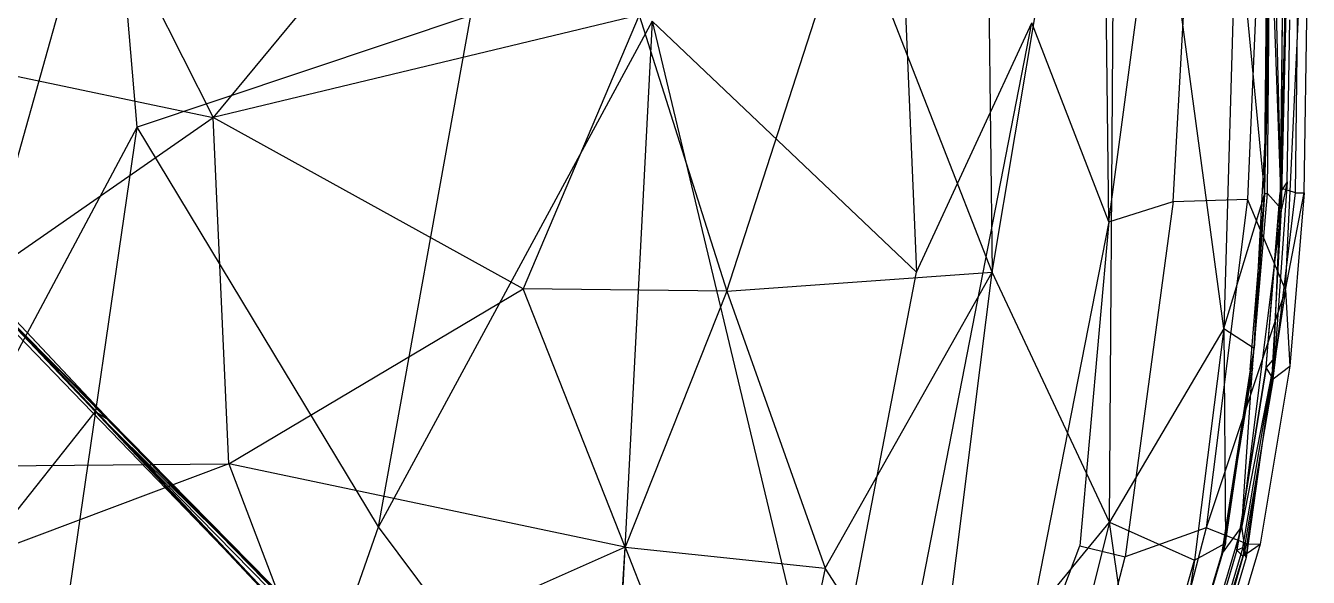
# Model space of a CAD drawing. Extents: x 11992 to 29481, y -6727 to 6811.
# Drawn here: x 17280.9 to 17496.3, y -1963.8 to -1871.2 of the extents above; entities that cross this region are included whole.
import ezdxf

# ---------------------------------------------------------------- set-up
doc = ezdxf.new("R2010")
doc.units = 0
doc.header["$MEASUREMENT"] = 0
doc.layers.get('0').update_dxf_attribs({"color": 8, "linetype": 'CONTINUOUS'})

msp = doc.modelspace()

# ---------------------------------------------------------------- linework, layer by layer
for p, q in [((17443.2, -1912.53, -1978.66), (17464.06, -1788.02, -1986.75)), ((17462.92, -1954.49, -1986.53), (17464.06, -1788.02, -1986.75)), ((17482.09, -1921.98, -1995.4), (17464.06, -1788.02, -1986.75)), ((17425.97, -1805.3, -2066.16), (17430.48, -1912.56, -2066.34)), ((17441.96, -1810.02, -1978.56), (17443.2, -1912.53, -1978.66)), ((17491.78, -1901.99, -2000.86), (17489.66, -1818.6, -2000.35)), ((17364.48, -1823.49, -1965.69), (17312.44, -1886.59, -1963.65)), ((17260.27, -1961.97, -2061.46), (17295.32, -1837.29, -2062.09)), ((17299.68, -1888.19, -2062), (17295.32, -1837.29, -2062.09)), ((17488.92, -1899.52, -2000.31), (17489.49, -1844.99, -2001.34)), ((17489.4, -1883.04, -2001.42), (17489.49, -1844.99, -2001.34)), ((17491.67, -1898.43, -2004.78), (17492.94, -1846.44, -2005.51)), ((17489.4, -1899.33, -2000.48), (17489.87, -1848.4, -2000.55)), ((17491.78, -1901.99, -2000.86), (17489.87, -1848.4, -2000.55)), ((17494.1, -1899.22, -2009.56), (17494.72, -1849.04, -2010.19)), ((17294.44, -1850.92, -1963.67), (17312.44, -1886.59, -1963.65)), ((17398.68, -1915.75, -1968.35), (17419.39, -1851.54, -1973.1)), ((17443.2, -1912.53, -1978.66), (17419.39, -1851.54, -1973.1)), ((17484.21, -1850.71, -1995.86), (17482.09, -1921.98, -1995.4)), ((17484.21, -1850.71, -1995.86), (17488.92, -1899.52, -2000.31)), ((17491.78, -1901.99, -2000.86), (17492.95, -1850.45, -2001.65)), ((17495.6, -1899.22, -2020.77), (17496.28, -1853.85, -2021.19)), ((17462.81, -1904.1, -2063.3), (17468.75, -1859.61, -2061.76)), ((17462.81, -1904.1, -2063.3), (17462.31, -1861.9, -2064.16)), ((17220.9, -1867.29, -1965.5), (17312.44, -1886.59, -1963.65)), ((17355.68, -1869.44, -2063.11), (17299.68, -1888.19, -2062)), ((17383.93, -1869.41, -1967.62), (17312.44, -1886.59, -1963.65)), ((17340.19, -1955.31, -2065.04), (17355.68, -1869.44, -2063.11)), ((17386.1, -1870.42, -2063.25), (17340.19, -1955.31, -2065.04)), ((17383.93, -1869.41, -1967.62), (17364.48, -1915.32, -1965.69)), ((17386.1, -1870.42, -2063.25), (17379.04, -2007.22, -2065.93)), ((17383.93, -1869.41, -1967.62), (17398.68, -1915.75, -1968.35)), ((17386.1, -1870.42, -2063.25), (17415.15, -1991.93, -2066.58)), ((17386.1, -1870.42, -2063.25), (17430.48, -1912.56, -2066.34)), ((17421.66, -2015.41, -2065.9), (17449.86, -1870.69, -2066.17)), ((17430.48, -1912.56, -2066.34), (17449.86, -1870.69, -2066.17)), ((17462.81, -1904.1, -2063.3), (17449.86, -1870.69, -2066.17)), ((17473.59, -1900.71, -2057.04), (17475.32, -1869.59, -2057.1)), ((17487.43, -1869.41, -2044.33), (17486.08, -1900.29, -2044.17)), ((17489.36, -1869.41, -2001.44), (17488.93, -1899.34, -2001.34)), ((17491.9, -1869.41, -2005.08), (17491.57, -1899.18, -2005.03)), ((17491.9, -1869.41, -2005.08), (17491.67, -1898.43, -2004.78)), ((17492.46, -1915.52, -2031.21), (17494.61, -1869.41, -2031.35)), ((17492.73, -1897.38, -2004.67), (17493.15, -1870.2, -2004.66)), ((17487.17, -1925.29, -2001.12), (17489.4, -1883.04, -2001.42)), ((17488.92, -1899.52, -2000.31), (17489.4, -1883.04, -2001.42)), ((17227.54, -1945.48, -1966.28), (17312.44, -1886.59, -1963.65)), ((17260.27, -1961.97, -2061.46), (17299.68, -1888.19, -2062)), ((17280.23, -2021.62, -2062.76), (17299.68, -1888.19, -2062)), ((17340.19, -1955.31, -2065.04), (17299.68, -1888.19, -2062)), ((17364.48, -1915.32, -1965.69), (17312.44, -1886.59, -1963.65)), ((17315.05, -1944.74, -1965.37), (17312.44, -1886.59, -1963.65)), ((17489.21, -1928.55, -2004.88), (17491.67, -1898.43, -2004.78)), ((17489.21, -1928.55, -2004.88), (17491.57, -1899.18, -2005.03)), ((17490.37, -1930.44, -2005.34), (17491.67, -1898.43, -2004.78)), ((17490.37, -1930.44, -2005.34), (17494.1, -1899.22, -2009.56)), ((17492.73, -1897.38, -2004.67), (17490.63, -1926.87, -2004.61)), ((17492.73, -1897.38, -2004.67), (17491.57, -1899.18, -2005.03)), ((17494.1, -1899.22, -2009.56), (17491.67, -1898.43, -2004.78)), ((17492.73, -1897.38, -2004.67), (17491.78, -1901.99, -2000.86)), ((17492.46, -1915.52, -2031.21), (17495.6, -1899.22, -2020.77)), ((17495.6, -1899.22, -2020.77), (17493.16, -1928.34, -2020.66)), ((17494.1, -1899.22, -2009.56), (17495.6, -1899.22, -2020.77)), ((17462.81, -1904.1, -2063.3), (17473.59, -1900.71, -2057.04)), ((17473.59, -1900.71, -2057.04), (17465.51, -1960.31, -2056.6)), ((17473.59, -1900.71, -2057.04), (17486.08, -1900.29, -2044.17)), ((17486.08, -1900.29, -2044.17), (17479.15, -1955.45, -2043.83)), ((17482.09, -1921.98, -1995.4), (17488.92, -1899.52, -2000.31)), ((17492.46, -1915.52, -2031.21), (17486.08, -1900.29, -2044.17)), ((17486.51, -1928.93, -2001.07), (17488.93, -1899.34, -2001.34)), ((17486.88, -1928.6, -2000.26), (17489.4, -1899.33, -2000.48)), ((17488.92, -1899.52, -2000.31), (17487.17, -1925.29, -2001.12)), ((17488.93, -1899.34, -2001.34), (17489.4, -1899.33, -2000.48)), ((17491.78, -1901.99, -2000.86), (17489.4, -1899.33, -2000.48)), ((17485.09, -1955.18, -1999.89), (17491.78, -1901.99, -2000.86)), ((17490.29, -1928.91, -2001.31), (17491.78, -1901.99, -2000.86)), ((17462.81, -1904.1, -2063.3), (17445.94, -1990.07, -2063.41)), ((17462.81, -1904.1, -2063.3), (17457.93, -1958.5, -2061.65)), ((17398.68, -1915.75, -1968.35), (17443.2, -1912.53, -1978.66)), ((17415.15, -1991.93, -2066.58), (17430.48, -1912.56, -2066.34)), ((17415.16, -1962.24, -1972.89), (17443.2, -1912.53, -1978.66)), ((17433.4, -1990.31, -1978.69), (17443.2, -1912.53, -1978.66)), ((17462.92, -1954.49, -1986.53), (17443.2, -1912.53, -1978.66)), ((17315.05, -1944.74, -1965.37), (17364.48, -1915.32, -1965.69)), ((17381.59, -1958.73, -1967.53), (17364.48, -1915.32, -1965.69)), ((17398.68, -1915.75, -1968.35), (17364.48, -1915.32, -1965.69)), ((17398.68, -1915.75, -1968.35), (17381.59, -1958.73, -1967.53)), ((17398.68, -1915.75, -1968.35), (17415.16, -1962.24, -1972.89)), ((17492.46, -1915.52, -2031.21), (17479.15, -1955.45, -2043.83)), ((17492.46, -1915.52, -2031.21), (17485.96, -1958.13, -2031.02)), ((17492.46, -1915.52, -2031.21), (17493.16, -1928.34, -2020.66)), ((17292.59, -1935.94, -2066.05), (17277.52, -1920, -2065.99)), ((17295.03, -1937.41, -2067.19), (17277.52, -1920, -2065.99)), ((17278.44, -1919.77, -2067.2), (17295.03, -1937.41, -2067.19)), ((17278.44, -1919.77, -2067.2), (17294.87, -1937.24, -2112.26)), ((17294.87, -1937.24, -2112.26), (17278.44, -1919.77, -2112.3)), ((17294.87, -1937.24, -2112.26), (17278.85, -1921.12, -2113.16)), ((17278.85, -1921.12, -2113.16), (17323.46, -1966.69, -2112.23)), ((17278.85, -1921.12, -2113.16), (17324.33, -1969.41, -2113.92)), ((17482.09, -1921.98, -1995.4), (17462.92, -1954.49, -1986.53)), ((17482.09, -1921.98, -1995.4), (17477.19, -1960.92, -1995.06)), ((17482.09, -1921.98, -1995.4), (17482.4, -1958.04, -2000.73)), ((17482.09, -1921.98, -1995.4), (17487.17, -1925.29, -2001.12)), ((17279.51, -1923.01, -2113.54), (17324.33, -1969.41, -2113.92)), ((17482.4, -1958.04, -2000.73), (17487.17, -1925.29, -2001.12)), ((17485.31, -1958.78, -2004.84), (17490.63, -1926.87, -2004.61)), ((17485.87, -1960.44, -2001.59), (17490.63, -1926.87, -2004.61)), ((17490.63, -1926.87, -2004.61), (17489.21, -1928.55, -2004.88)), ((17490.29, -1928.91, -2001.31), (17490.63, -1926.87, -2004.61)), ((17486.51, -1928.93, -2001.07), (17481.69, -1959.92, -2000.59)), ((17486.88, -1928.6, -2000.26), (17481.84, -1959.71, -1999.78)), ((17489.21, -1928.55, -2004.88), (17484.29, -1959.23, -2004.67)), ((17484.29, -1959.23, -2004.67), (17489.21, -1928.55, -2004.88)), ((17485.09, -1955.18, -1999.89), (17486.88, -1928.6, -2000.26)), ((17490.29, -1928.91, -2001.31), (17485.09, -1955.18, -1999.89)), ((17490.29, -1928.91, -2001.31), (17485.87, -1960.44, -2001.59)), ((17486.51, -1928.93, -2001.07), (17486.88, -1928.6, -2000.26)), ((17493.16, -1928.34, -2020.66), (17488.19, -1958.19, -2020.41)), ((17490.37, -1930.44, -2005.34), (17489.21, -1928.55, -2004.88)), ((17490.37, -1930.44, -2005.34), (17493.16, -1928.34, -2020.66)), ((17490.37, -1930.44, -2005.34), (17485.27, -1960.2, -2004.75)), ((17292.59, -1935.94, -2066.05), (17268.66, -1966.11, -2065.9)), ((17292.59, -1935.94, -2066.05), (17350.04, -1994.4, -2066.09)), ((17292.59, -1935.94, -2066.05), (17320.19, -1965.32, -2065.5)), ((17292.59, -1935.94, -2066.05), (17325.3, -1968.14, -2067.27)), ((17292.59, -1935.94, -2066.05), (17295.03, -1937.41, -2067.19)), ((17294.87, -1937.24, -2112.26), (17295.03, -1937.41, -2067.19)), ((17294.87, -1937.24, -2112.26), (17323.46, -1966.69, -2112.23)), ((17294.87, -1937.24, -2112.26), (17325.3, -1968.14, -2067.27)), ((17295.03, -1937.41, -2067.19), (17325.3, -1968.14, -2067.27)), ((17315.05, -1944.74, -1965.37), (17226.4, -1978, -1968.19)), ((17227.54, -1945.48, -1966.28), (17315.05, -1944.74, -1965.37)), ((17381.59, -1958.73, -1967.53), (17315.05, -1944.74, -1965.37)), ((17315.05, -1944.74, -1965.37), (17329.2, -1981.92, -1968.28)), ((17433.4, -1990.31, -1978.69), (17462.92, -1954.49, -1986.53)), ((17462.92, -1954.49, -1986.53), (17452.98, -1993.75, -1986.57)), ((17462.92, -1954.49, -1986.53), (17477.19, -1960.92, -1995.06)), ((17468.29, -1991.93, -1994.66), (17462.92, -1954.49, -1986.53)), ((17485.09, -1955.18, -1999.89), (17474.35, -1991.51, -1999.19)), ((17485.09, -1955.18, -1999.89), (17481.84, -1959.71, -1999.78)), ((17485.87, -1960.44, -2001.59), (17485.09, -1955.18, -1999.89)), ((17318.31, -2017.43, -2065.46), (17340.19, -1955.31, -2065.04)), ((17379.04, -2007.22, -2065.93), (17340.19, -1955.31, -2065.04)), ((17479.15, -1955.45, -2043.83), (17465.51, -1960.31, -2056.6)), ((17479.15, -1955.45, -2043.83), (17470.64, -1987.82, -2043.69)), ((17485.96, -1958.13, -2031.02), (17479.15, -1955.45, -2043.83)), ((17381.59, -1958.73, -1967.53), (17329.2, -1981.92, -1968.28)), ((17378.66, -2007.23, -1971.75), (17381.59, -1958.73, -1967.53)), ((17381.59, -1958.73, -1967.53), (17415.16, -1962.24, -1972.89)), ((17381.59, -1958.73, -1967.53), (17403.84, -2015.24, -1975.35)), ((17445.94, -1990.07, -2063.41), (17457.93, -1958.5, -2061.65)), ((17457.93, -1958.5, -2061.65), (17465.51, -1960.31, -2056.6)), ((17482.4, -1958.04, -2000.73), (17472.6, -1990.77, -2000.05)), ((17484.29, -1959.23, -2004.67), (17474.92, -1990.61, -2004.35)), ((17484.29, -1959.23, -2004.67), (17474.92, -1990.61, -2004.35)), ((17485.31, -1958.78, -2004.84), (17475.71, -1990.51, -2004.75)), ((17477.19, -1960.92, -1995.06), (17482.4, -1958.04, -2000.73)), ((17477.59, -1987.45, -2030.59), (17485.96, -1958.13, -2031.02)), ((17488.19, -1958.19, -2020.41), (17479.08, -1988.6, -2019.81)), ((17484.29, -1959.23, -2004.67), (17485.31, -1958.78, -2004.84)), ((17485.27, -1960.2, -2004.75), (17484.29, -1959.23, -2004.67)), ((17485.27, -1960.2, -2004.75), (17488.19, -1958.19, -2020.41)), ((17485.87, -1960.44, -2001.59), (17485.31, -1958.78, -2004.84)), ((17485.96, -1958.13, -2031.02), (17488.19, -1958.19, -2020.41)), ((17457.99, -1989.56, -2056.61), (17465.51, -1960.31, -2056.6)), ((17468.29, -1991.93, -1994.66), (17477.19, -1960.92, -1995.06)), ((17481.84, -1959.71, -1999.78), (17472.09, -1991.25, -1999.16)), ((17481.69, -1959.92, -2000.59), (17472.29, -1991.22, -1999.94)), ((17477.19, -1960.92, -1995.06), (17472.6, -1990.77, -2000.05)), ((17485.27, -1960.2, -2004.75), (17475.78, -1991, -2004.17)), ((17485.87, -1960.44, -2001.59), (17476.49, -1991.74, -2001.07)), ((17481.84, -1959.71, -1999.78), (17481.69, -1959.92, -2000.59)), ((17415.16, -1962.24, -1972.89), (17403.84, -2015.24, -1975.35)), ((17433.4, -1990.31, -1978.69), (17415.16, -1962.24, -1972.89))]:
    msp.add_line(p, q)

doc.saveas('drawing.dxf')
